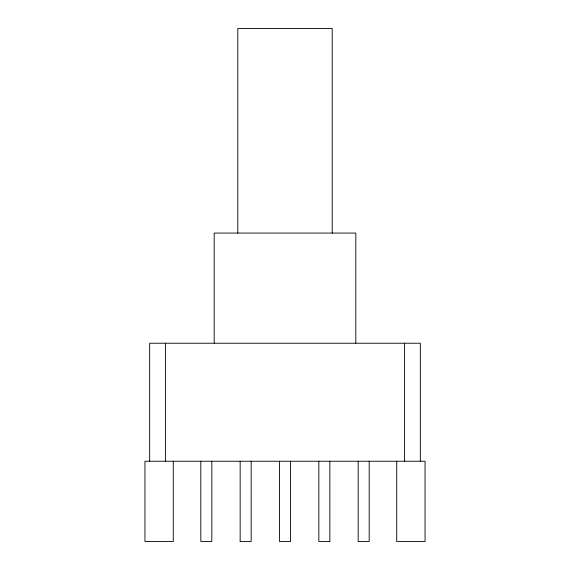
<?xml version="1.0" encoding="UTF-8"?>
<svg xmlns="http://www.w3.org/2000/svg" width="570" height="570" viewBox="0 0 570 570"><rect width="100%" height="100%" fill="white"/><g stroke="black" fill="none" stroke-linecap="round" stroke-linejoin="round"><path stroke-width="0.85" d="M240.162 541.5L251.156 541.5L251.171 461.244M329.838 541.5L318.844 541.5L318.829 461.244M420.332 461.244L420.332 343.226L149.668 343.226L149.668 461.244M404.593 343.226L404.593 461.244M396.727 461.244L396.727 541.5L425.049 541.5L425.049 461.244L144.951 461.244L144.951 541.5L173.273 541.5L173.273 461.244M369.189 461.244L369.189 541.5L358.188 541.5L358.174 461.244M355.815 343.226L355.815 233.073L214.185 233.073L214.185 343.226M332.21 233.073L332.21 28.5L237.79 28.5L237.79 233.073M329.845 461.244L329.845 541.5M290.508 461.244L290.508 541.5L279.507 541.5L279.492 461.244M240.155 461.244L240.155 541.5M211.826 461.244L211.826 541.5L200.825 541.5L200.811 461.244M165.407 343.226L165.407 461.244"/></g></svg>
